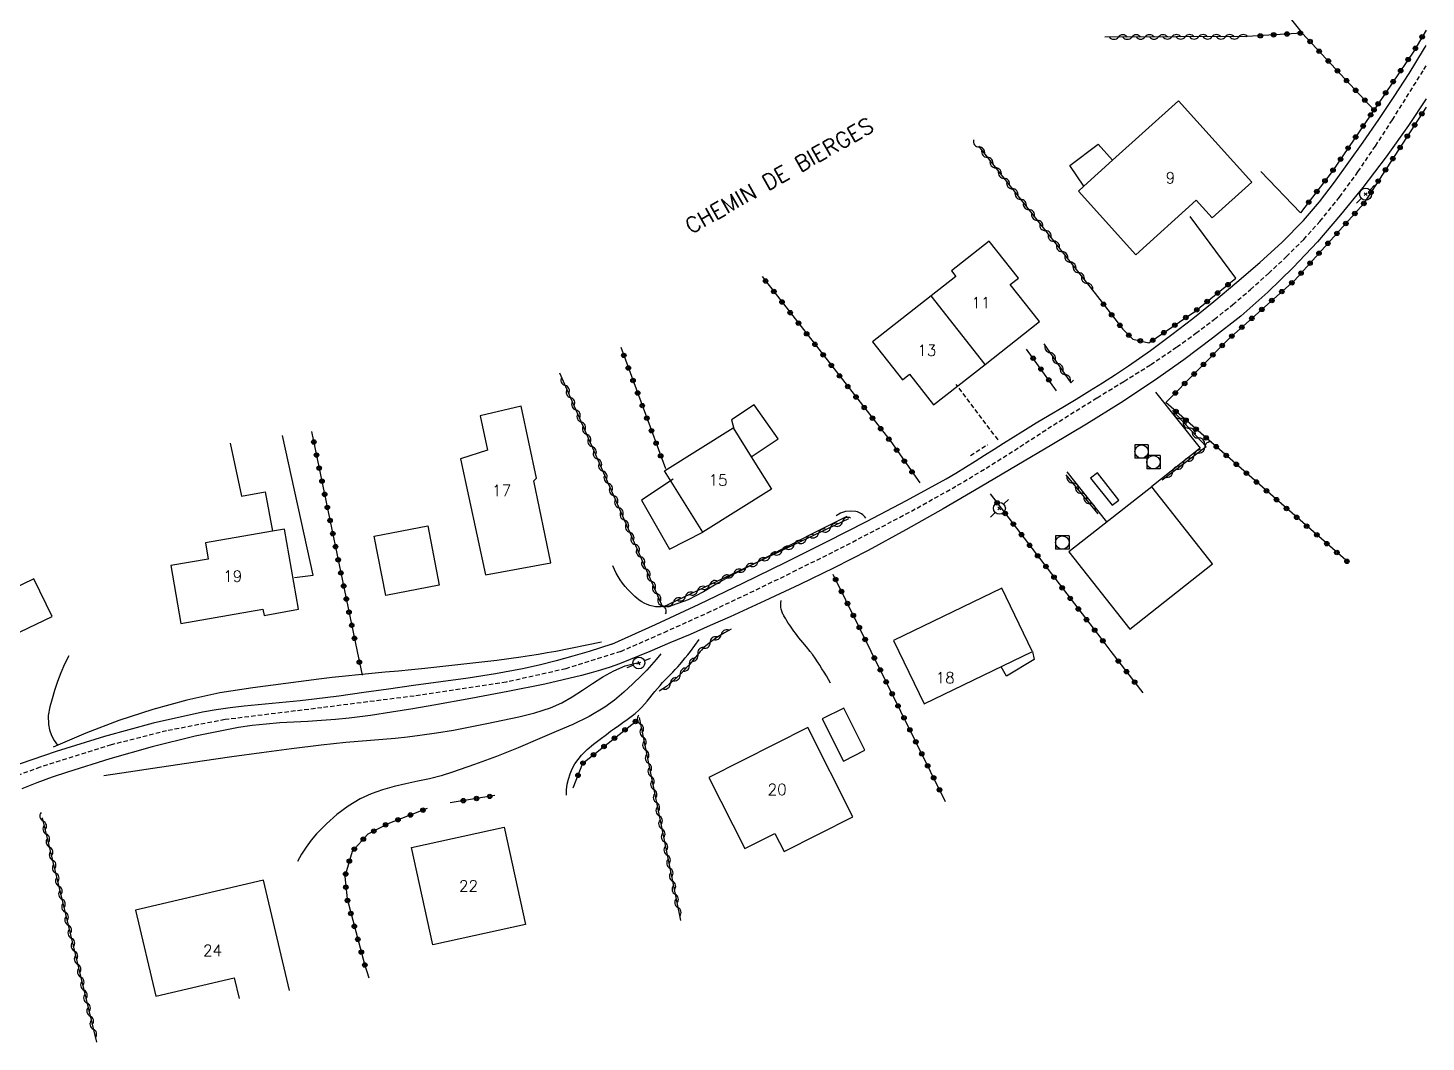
# Model space of a CAD drawing. Header units: millimetres. Extents: x 164999 to 166000, y 157004 to 158000.
# Drawn here: x 165843.2 to 166000, y 157127.2 to 157240.9 of the extents above; entities that cross this region are included whole.
import ezdxf
from ezdxf.enums import TextEntityAlignment as Align

# ---------------------------------------------------------------- set-up
doc = ezdxf.new("R2010")
doc.units = ezdxf.units.MM
doc.linetypes.add('DASHED', pattern=[0.75, 0.5, -0.25])
doc.layers.get('0').update_dxf_attribs({"linetype": 'CONTINUOUS'})
for name, color, linetype in [('W0001', 6, 'DASHED'), ('W0008', 7, 'CONTINUOUS'), ('W0017', 7, 'CONTINUOUS'), ('W0101', 7, 'CONTINUOUS'), ('W0104', 1, 'CONTINUOUS'), ('W0112', 1, 'DASHED'), ('W0211', 2, 'CONTINUOUS'), ('W0310', 3, 'CONTINUOUS'), ('W0323', 7, 'CONTINUOUS'), ('W0420', 7, 'CONTINUOUS'), ('W0473', 7, 'CONTINUOUS'), ('W0989', 7, 'CONTINUOUS'), ('W0991', 7, 'CONTINUOUS'), ('W1102', 7, 'CONTINUOUS')]:
    doc.layers.add(name, color=color, linetype=linetype)
doc.styles.get("Standard").update_dxf_attribs({"font": 'romans.shx', "width": 0.85})

# ---------------------------------------------------------------- blocks, each defined once
blk = doc.blocks.new('T473')
for p, q in [((-0.166667, 0.166667), (0.166667, -0.166667)), ((-0.166667, -0.166667), (0.166667, 0.166667)), ((0.500001, 0.500001), (1.000002, 1.000002)), ((-1.000002, -1.000002), (-0.500001, -0.500001))]:
    blk.add_line(p, q)
blk.add_ellipse((0, 0), major_axis=(0.471405, 0.471405), ratio=1, start_param=5.4977871438, end_param=11.780972451)
blk = doc.blocks.new('T420')
for p, q in [((0.75, 0.75), (-0.75, 0.75)), ((-0.75, 0.75), (-0.75, -0.75)), ((0.75, 0.75), (0.75, -0.75)), ((0.75, -0.75), (-0.75, -0.75))]:
    blk.add_line(p, q)
blk.add_ellipse((0, 0), major_axis=(-0.53, 0.53), ratio=1, start_param=3.926991, end_param=10.210176)
blk = doc.blocks.new('t323o')
at = {"color": 0, "linetype": 'Continuous'}
for radius in [0.25, 0.15]:
    blk.add_circle((0, 0), radius, dxfattribs=at)
blk = doc.blocks.new('t310o')
at = {"color": 0, "linetype": 'Continuous'}
for centre, start, end in [((-0.5, 0.38), 216.8699, 323.1304), ((0.5, -0.37), 36.8699, 143.1303)]:
    blk.add_arc(centre, 0.625, start, end, dxfattribs=at)

msp = doc.modelspace()

# ---------------------------------------------------------------- linework, layer by layer
at = {"layer": 'W0001'}
for points in [[(165909.7, 157171), (165914.57, 157173.14), (165919.42, 157175.33), (165924.23, 157177.6), (165929.01, 157179.92), (165933.68, 157182.25), (165938.32, 157184.63), (165942.93, 157187.09), (165947.48, 157189.64), (165950.68, 157191.56), (165953.84, 157193.56), (165956.97, 157195.59), (165960.12, 157197.61), (165963.12, 157199.47), (165966.13, 157201.3), (165969.13, 157203.18), (165972.06, 157205.16), (165974.19, 157206.69), (165976.28, 157208.27), (165978.33, 157209.91), (165980.33, 157211.61), (165982.36, 157213.43), (165984.35, 157215.29), (165986.28, 157217.23), (165988.11, 157219.25), (165990.31, 157221.98), (165992.37, 157224.81), (165994.32, 157227.7), (165996.23, 157230.63), (165999.75, 157236.27), (166000, 157236.69)], [(165909.7, 157171), (165903.55, 157169.05), (165896.88, 157167.56), (165886.55, 157166), (165876.21, 157164.69), (165865.34, 157163.35), (165858.79, 157162.1), (165852.58, 157160.52), (165844.61, 157158.02), (165837.08, 157155.25)]]:
    msp.add_lwpolyline(points, dxfattribs=at)
at = {"layer": 'W0008'}
for points in [[(165908.7, 157171.81), (165913.62, 157174.04), (165918.51, 157176.32), (165923.38, 157178.65), (165928.23, 157181.02), (165932.76, 157183.28), (165937.28, 157185.57), (165941.76, 157187.92), (165946.19, 157190.37), (165947.28, 157191.01), (165948.36, 157191.66), (165949.44, 157192.33), (165950.51, 157193.01), (165951.58, 157193.69), (165952.64, 157194.37), (165953.71, 157195.04), (165954.78, 157195.71), (165956.27, 157196.63), (165957.76, 157197.52), (165959.26, 157198.42), (165960.76, 157199.31), (165962.25, 157200.22), (165963.73, 157201.14), (165965.2, 157202.08), (165966.65, 157203.05), (165969.1, 157204.77), (165971.5, 157206.54), (165973.87, 157208.37), (165976.19, 157210.25), (165978.8, 157212.42), (165981.38, 157214.62), (165983.88, 157216.92), (165986.26, 157219.35), (165988.07, 157221.44), (165989.75, 157223.63), (165991.36, 157225.88), (165992.95, 157228.13), (165994.71, 157230.67), (165996.43, 157233.24), (165998.1, 157235.84), (165999.7, 157238.48), (166000, 157238.99)], [(166000, 157232.99), (165998.03, 157230.02), (165995.54, 157226.49), (165992.93, 157223.06), (165990.42, 157219.98), (165987.82, 157216.97), (165985.1, 157214.07), (165982.25, 157211.29), (165979.23, 157208.63), (165976.07, 157206.13), (165972.84, 157203.73), (165969.55, 157201.41), (165965.78, 157198.9), (165961.92, 157196.51), (165958.03, 157194.19), (165954.13, 157191.88), (165950, 157189.43), (165945.85, 157187), (165941.67, 157184.63), (165937.45, 157182.34), (165933.62, 157180.39), (165929.77, 157178.51), (165925.88, 157176.69), (165921.98, 157174.9), (165919.74, 157173.9), (165917.49, 157172.91), (165915.23, 157171.95), (165912.96, 157171)], [(165908.7, 157171.81), (165906.17, 157171)], [(165906.17, 157171), (165904.32, 157170.46), (165902.45, 157169.95), (165900.57, 157169.48), (165898.69, 157169.06), (165895.65, 157168.48), (165892.59, 157168.02), (165889.52, 157167.61), (165886.46, 157167.18), (165883.68, 157166.78), (165880.9, 157166.38), (165878.11, 157166), (165875.32, 157165.63), (165873.76, 157165.45), (165872.19, 157165.3), (165870.63, 157165.16), (165869.06, 157165.02), (165867.49, 157164.86), (165865.92, 157164.68), (165864.36, 157164.46), (165862.81, 157164.18), (165857.28, 157162.94), (165851.81, 157161.47), (165846.4, 157159.79), (165841.05, 157157.95)], [(165912.96, 157171), (165909.56, 157169.62)], [(165909.56, 157169.62), (165908.51, 157169.25), (165907.45, 157168.91), (165906.38, 157168.59), (165905.31, 157168.3), (165901.2, 157167.33), (165897.06, 157166.49), (165892.9, 157165.72), (165888.75, 157164.98), (165886.39, 157164.57), (165884.02, 157164.18), (165881.65, 157163.83), (165879.27, 157163.53), (165877.72, 157163.37), (165876.16, 157163.25), (165874.61, 157163.16), (165873.05, 157163.07), (165871.5, 157162.98), (165869.94, 157162.86), (165868.39, 157162.69), (165866.85, 157162.46), (165861.98, 157161.5), (165857.17, 157160.31), (165852.41, 157158.95), (165847.69, 157157.47), (165845.96, 157156.89), (165844.24, 157156.26), (165842.54, 157155.6)]]:
    msp.add_lwpolyline(points, dxfattribs=at)
at = {"layer": 'W0017'}
for points in [[(165981.49, 157224.86), (165985.94, 157220.21)], [(165978.69, 157212.87), (165973.56, 157219.8)], [(165969.66, 157200.07), (165974.69, 157193.79), (165969.25, 157189.5)], [(165959.71, 157191.14), (165964.19, 157185.54)], [(165937.19, 157185.95), (165937.08, 157186.09), (165936.97, 157186.22), (165936.84, 157186.33), (165936.7, 157186.44), (165936.56, 157186.52), (165936.4, 157186.6), (165936.24, 157186.65), (165936.07, 157186.69), (165935.49, 157186.75), (165934.92, 157186.69), (165934.36, 157186.51), (165933.85, 157186.23)], [(165930.95, 157171), (165930.54, 157171.52), (165930.11, 157172.02), (165929.69, 157172.53), (165929.29, 157173.05), (165929.12, 157173.28), (165928.96, 157173.5), (165928.8, 157173.73), (165928.65, 157173.96), (165928.49, 157174.19), (165928.34, 157174.42), (165928.2, 157174.66), (165928.07, 157174.9), (165928.01, 157175), (165927.95, 157175.09), (165927.9, 157175.19), (165927.85, 157175.3), (165927.8, 157175.4), (165927.76, 157175.51), (165927.72, 157175.62), (165927.69, 157175.73), (165927.65, 157175.97), (165927.64, 157176.21), (165927.66, 157176.46), (165927.7, 157176.7)], [(165917.52, 157171), (165918.5, 157172.36)], [(165847.82, 157170.52), (165847.35, 157169.57), (165846.92, 157168.61), (165846.55, 157167.62), (165846.23, 157166.61), (165845.95, 157165.7), (165845.69, 157164.77), (165845.52, 157163.8), (165845.53, 157162.82), (165845.65, 157162.19), (165845.87, 157161.58), (165846.17, 157161.01), (165846.55, 157160.5)], [(165914.2, 157170.73), (165913.69, 157170.1), (165913.16, 157169.49), (165912.62, 157168.9), (165912.05, 157168.32), (165911.07, 157167.37), (165910.07, 157166.44), (165909.02, 157165.55), (165907.91, 157164.75), (165906.16, 157163.72), (165904.34, 157162.82), (165902.48, 157162.02), (165900.63, 157161.22), (165898.21, 157160.2), (165895.78, 157159.23), (165893.32, 157158.31), (165890.85, 157157.44), (165889.56, 157157.05), (165888.26, 157156.72), (165886.94, 157156.44), (165885.63, 157156.15), (165884.32, 157155.84), (165883.01, 157155.47), (165881.73, 157155.02), (165880.49, 157154.45), (165879.13, 157153.64), (165877.87, 157152.7), (165876.7, 157151.65), (165875.6, 157150.53), (165874.98, 157149.82), (165874.42, 157149.06), (165873.91, 157148.26), (165873.46, 157147.43)], [(165903.62, 157154.88), (165903.64, 157155.49), (165903.71, 157156.1), (165903.84, 157156.69), (165904.03, 157157.28), (165904.28, 157157.84), (165904.57, 157158.38), (165904.92, 157158.89), (165905.3, 157159.37), (165905.94, 157160.02), (165906.65, 157160.6), (165907.39, 157161.15), (165908.11, 157161.7), (165908.56, 157162.04), (165909.02, 157162.37), (165909.49, 157162.7), (165909.96, 157163.02), (165910.42, 157163.35), (165910.88, 157163.69), (165911.32, 157164.05), (165911.75, 157164.43), (165912.08, 157164.75), (165912.38, 157165.08), (165912.68, 157165.43), (165912.96, 157165.79), (165913.24, 157166.14), (165913.53, 157166.5), (165913.82, 157166.85), (165914.11, 157167.19), (165914.39, 157167.5), (165914.67, 157167.79), (165914.96, 157168.09), (165915.25, 157168.38), (165915.54, 157168.67), (165915.82, 157168.97), (165916.1, 157169.27), (165916.37, 157169.58), (165916.66, 157169.93), (165916.95, 157170.28), (165917.24, 157170.64), (165917.52, 157171)], [(165933.22, 157167.44), (165932.99, 157167.85), (165932.76, 157168.26), (165932.52, 157168.66), (165932.27, 157169.06), (165932.02, 157169.46), (165931.77, 157169.85), (165931.5, 157170.24), (165931.23, 157170.62), (165931.2, 157170.67), (165931.17, 157170.72), (165931.13, 157170.77), (165931.1, 157170.81), (165931.06, 157170.86), (165931.03, 157170.91), (165930.99, 157170.95), (165930.95, 157171)]]:
    msp.add_lwpolyline(points, dxfattribs=at)
msp.add_lwpolyline([(165962.36, 157190.45), (165964.81, 157187.43), (165965.56, 157187.98), (165963.17, 157191.02)], close=True, dxfattribs=at)
at = {"layer": 'W0101'}
for points in [[(165967.48, 157215.51), (165974.24, 157221.61), (165976.02, 157219.64), (165980.46, 157223.65), (165972.23, 157232.76), (165964.85, 157226.1)], [(165964.85, 157226.1), (165961.64, 157223.21)], [(165961.64, 157223.21), (165961.03, 157222.65), (165967.48, 157215.51)], [(165950.58, 157203.21), (165956.67, 157208.01), (165953.39, 157212.18), (165954.29, 157212.88), (165951.02, 157217.02), (165946.79, 157213.69), (165947.27, 157213.08), (165944.52, 157210.91)], [(165944.52, 157210.91), (165937.95, 157205.74), (165941.29, 157201.48), (165942.07, 157202.1), (165944.78, 157198.65)], [(165944.78, 157198.65), (165950.58, 157203.21)], [(165926.62, 157189.21), (165918.93, 157184.38), (165914.62, 157191.25), (165922.31, 157196.08), (165924.34, 157192.83)], [(165924.34, 157192.83), (165926.62, 157189.21)], [(165870.65, 157184.48), (165863.14, 157183.18), (165863.46, 157181.35), (165859.27, 157180.63), (165860.4, 157174.15), (165869.59, 157175.75), (165869.71, 157175.05), (165873.58, 157175.73), (165872.01, 157184.72)], [(165872.01, 157184.72), (165870.65, 157184.48)], [(165955.84, 157171.03), (165952.45, 157178.1), (165940.29, 157172.24)], [(165940.29, 157172.24), (165940.89, 157171)], [(165940.89, 157171), (165943.73, 157165.11), (165955.86, 157170.99)], [(165869.64, 157145.33), (165855.32, 157141.96), (165857.59, 157132.33), (165866.37, 157134.4), (165866.92, 157132.05)], [(165872.56, 157132.95), (165869.64, 157145.33)]]:
    msp.add_lwpolyline(points, dxfattribs=at)
for points in [[(165891.74, 157192.6), (165894.53, 157179.59), (165901.86, 157180.96), (165899.97, 157190.15), (165900.28, 157190.45), (165898.55, 157198.52), (165893.93, 157197.42), (165894.77, 157193.6)], [(165976.05, 157180.83), (165969.24, 157189.45), (165959.96, 157182.17), (165966.78, 157173.49)], [(165919.6, 157156.87), (165923.64, 157148.88), (165927, 157150.58), (165928.02, 157148.56), (165935.74, 157152.46), (165930.68, 157162.47)], [(165899.03, 157140.36), (165888.64, 157138.08), (165886.24, 157149.01), (165896.64, 157151.29)]]:
    msp.add_lwpolyline(points, close=True, dxfattribs=at)
at = {"layer": 'W0104'}
for points in [[(165961.64, 157223.21), (165960.05, 157225.53), (165963.24, 157227.9), (165964.85, 157226.1)], [(165924.34, 157192.83), (165927.37, 157194.84), (165924.68, 157198.68), (165922.12, 157196.98), (165922.44, 157195.86)], [(165873.13, 157179.29), (165875.22, 157179.55), (165871.79, 157195.21)], [(165865.9, 157194.35), (165867.18, 157188.41), (165869.84, 157188.91), (165870.65, 157184.48)], [(165915.58, 157190.33), (165912.02, 157187.98), (165915.18, 157182.47), (165918.93, 157184.38)], [(165955.86, 157170.99), (165956.08, 157170.08), (165952.97, 157168.22), (165952.37, 157169.27)]]:
    msp.add_lwpolyline(points, dxfattribs=at)
for points in [[(165889.35, 157178.44), (165883.36, 157177.28), (165882.07, 157183.95), (165888.06, 157185.11)], [(165843.92, 157179.14), (165838.55, 157176.55), (165840.59, 157172.33), (165845.96, 157174.92)], [(165934.67, 157158.71), (165937.09, 157159.92), (165934.73, 157164.64), (165932.31, 157163.43)]]:
    msp.add_lwpolyline(points, close=True, dxfattribs=at)
at = {"layer": 'W0112'}
for points in [[(165952.01, 157194.75), (165947.32, 157200.96)], [(165948.92, 157193), (165950.85, 157194.19)]]:
    msp.add_lwpolyline(points, dxfattribs=at)
at = {"layer": 'W0211'}
for points in [[(165935.05, 157186.14), (165933.63, 157185.43), (165932.2, 157184.71), (165930.78, 157183.99), (165929.36, 157183.27), (165928.47, 157182.81), (165927.57, 157182.35), (165926.68, 157181.89), (165925.79, 157181.42), (165924.9, 157180.96), (165924.01, 157180.5), (165923.12, 157180.04), (165922.23, 157179.58), (165920.6, 157178.67), (165918.97, 157177.68), (165917.27, 157176.79), (165915.47, 157176.16), (165914.85, 157176.04), (165914.23, 157175.99), (165913.6, 157176.01), (165912.98, 157176.15), (165912.66, 157176.26), (165912.35, 157176.4), (165912.06, 157176.57), (165911.78, 157176.76), (165911.52, 157176.96), (165911.27, 157177.18), (165911.03, 157177.41), (165910.79, 157177.64), (165910.49, 157177.96), (165910.19, 157178.3), (165909.92, 157178.66), (165909.66, 157179.03), (165909.42, 157179.41), (165909.2, 157179.8), (165908.99, 157180.2), (165908.81, 157180.61)], [(165907.55, 157172.03), (165902.44, 157171)], [(165902.44, 157171), (165901.46, 157170.83), (165900.47, 157170.66), (165899.48, 157170.5), (165898.49, 157170.35), (165895.81, 157169.98), (165893.13, 157169.67), (165890.44, 157169.39), (165887.75, 157169.1), (165886.26, 157168.94), (165884.78, 157168.8), (165883.29, 157168.66), (165881.81, 157168.52), (165880.32, 157168.38), (165878.84, 157168.23), (165877.35, 157168.07), (165875.87, 157167.88), (165872.16, 157167.41), (165868.44, 157166.93), (165864.74, 157166.34), (165861.07, 157165.54), (165857.23, 157164.48), (165853.45, 157163.25), (165849.72, 157161.85), (165846.06, 157160.28)], [(165851.76, 157157.07), (165854.51, 157157.49), (165857.26, 157157.91), (165860.02, 157158.32), (165862.77, 157158.72), (165866.11, 157159.2), (165869.44, 157159.68), (165872.78, 157160.13), (165876.13, 157160.54), (165877.51, 157160.69), (165878.89, 157160.81), (165880.27, 157160.93), (165881.65, 157161.04), (165883.04, 157161.16), (165884.42, 157161.28), (165885.8, 157161.43), (165887.18, 157161.6), (165889.06, 157161.87), (165890.95, 157162.18), (165892.82, 157162.53), (165894.69, 157162.91), (165896.49, 157163.28), (165898.3, 157163.66), (165900.09, 157164.11), (165901.85, 157164.69), (165903.1, 157165.25), (165904.28, 157165.92), (165905.42, 157166.66), (165906.54, 157167.42), (165907.71, 157168.16), (165908.92, 157168.83), (165910.21, 157169.37), (165911.56, 157169.73), (165911.6, 157169.74), (165911.65, 157169.74), (165911.69, 157169.73), (165911.74, 157169.71)]]:
    msp.add_lwpolyline(points, dxfattribs=at)
at = {"layer": 'W0310'}
for points in [[(165979.92, 157239.97), (165964, 157239.93)], [(165949.81, 157227.69), (165962.92, 157211.14)], [(165957.16, 157205.52), (165960.17, 157201.15), (165960.46, 157201.43)], [(165935.25, 157185.86), (165914.42, 157175.96), (165902.87, 157202.22)], [(165970.42, 157190.24), (165975.36, 157194.01), (165971.58, 157198.05)], [(165963.25, 157186.45), (165959.64, 157190.8)], [(165922.1, 157173.5), (165921.34, 157173.1), (165920.61, 157172.65), (165919.91, 157172.16), (165919.24, 157171.62), (165919.08, 157171.47), (165918.93, 157171.32), (165918.77, 157171.16), (165918.63, 157171)], [(165918.63, 157171), (165918.45, 157170.8), (165918.28, 157170.59), (165918.11, 157170.39), (165917.95, 157170.18), (165917.78, 157169.97), (165917.61, 157169.77), (165917.44, 157169.57), (165917.26, 157169.37), (165916.85, 157168.93), (165916.43, 157168.49), (165916, 157168.06), (165915.55, 157167.65), (165915.19, 157167.36), (165914.82, 157167.07), (165914.43, 157166.81), (165914.03, 157166.56)], [(165911.76, 157163.58), (165916.41, 157140.82)], [(165844.85, 157152.34), (165850.91, 157127.18)]]:
    msp.add_lwpolyline(points, dxfattribs=at)
at = {"layer": 'W0323'}
for points in [[(165974.88, 157254.47), (165986.11, 157240.38)], [(166000, 157240.7), (165998.62, 157238.33), (165993.79, 157231.18), (165989.49, 157224.86), (165985.94, 157220.21)], [(165994.2, 157231.72), (165986.11, 157240.38), (165979.92, 157239.97)], [(166000, 157232.05), (165993, 157221.22), (165985.29, 157212.66), (165977.82, 157206.01), (165970.84, 157198.92)], [(165925.57, 157213.05), (165939.98, 157194.54), (165943.24, 157189.91)], [(165962.92, 157211.14), (165966.01, 157207.14), (165967.13, 157206.02), (165968.93, 157205.62), (165974.09, 157209.15), (165978.69, 157212.87)], [(165909.71, 157205.12), (165914.71, 157191.54)], [(165958.58, 157200.24), (165955.21, 157204.91)], [(165991.29, 157180.97), (165970.84, 157198.92)], [(165875.05, 157195.69), (165880.15, 157171)], [(165951.14, 157188.67), (165963.54, 157172.48), (165964.67, 157171)], [(165937.78, 157171), (165933.52, 157179.63)], [(165880.15, 157171), (165880.7, 157168.33)], [(165946.12, 157154.13), (165937.78, 157171)], [(165964.67, 157171), (165968.25, 157166.36)], [(165904.37, 157155.7), (165905.44, 157158.45), (165911.66, 157163.38)], [(165895.6, 157154.84), (165890.58, 157154.01)], [(165887.99, 157153.37), (165883.6, 157151.68), (165881.34, 157150.49), (165879.61, 157148.57), (165878.77, 157145.74), (165879.02, 157143.23), (165880.97, 157135.93), (165881.45, 157134.38)]]:
    msp.add_lwpolyline(points, dxfattribs=at)
at = {"layer": 'W1102'}
msp.add_lwpolyline([(165950.58, 157203.21), (165944.52, 157210.91)], dxfattribs=at)

# ---------------------------------------------------------------- block references
at = {"layer": 'W0310'}
for p, rotation in [((165965.5, 157239.93), 180.1442592651704), ((165967, 157239.93), 180.1442592651704), ((165968.5, 157239.94), 180.1442592651704), ((165970, 157239.94), 180.1442592651704), ((165971.5, 157239.95), 180.1442592651704), ((165973, 157239.95), 180.1442592651704), ((165974.5, 157239.95), 180.1442592651704), ((165976, 157239.96), 180.1442592651704), ((165977.5, 157239.96), 180.1442592651704), ((165979, 157239.96), 180.1442592651704), ((165949.88, 157227.6), 308.3738595565725), ((165950.81, 157226.43), 308.3738595565725), ((165951.74, 157225.25), 308.3738595565725), ((165952.67, 157224.07), 308.3738595565725), ((165953.61, 157222.9), 308.3738595565725), ((165954.54, 157221.72), 308.3738595565725), ((165955.47, 157220.55), 308.3738595565725), ((165956.4, 157219.37), 308.3738595565725), ((165957.33, 157218.19), 308.3738595565725), ((165958.26, 157217.02), 308.3738595565725), ((165959.19, 157215.84), 308.3738595565725), ((165960.12, 157214.67), 308.3738595565725), ((165961.05, 157213.49), 308.3738595565725), ((165961.99, 157212.31), 308.3738595565725), ((165957.85, 157204.52), 304.5140870352579), ((165958.7, 157203.29), 304.5140870352579), ((165959.55, 157202.05), 304.5140870352579), ((165903.48, 157200.85), 113.7289907529373), ((165904.08, 157199.48), 113.7289907529373), ((165904.69, 157198.1), 113.7289907529373), ((165905.29, 157196.73), 113.7289907529373), ((165972.43, 157197.14), 133.1093979469558), ((165973.45, 157196.04), 133.1093979469558), ((165905.89, 157195.36), 113.7289907529373), ((165906.5, 157193.98), 113.7289907529373), ((165974.48, 157194.95), 133.1093979469558), ((165907.1, 157192.61), 113.7289907529373), ((165974, 157192.97), 37.2980071976238), ((165975.19, 157193.88), 37.2980071976238), ((165907.7, 157191.24), 113.7289907529373), ((165971.61, 157191.15), 37.2980071976238), ((165972.8, 157192.06), 37.2980071976238), ((165908.31, 157189.86), 113.7289907529373), ((165960.38, 157189.91), 129.7329101490239), ((165908.91, 157188.49), 113.7289907529373), ((165961.33, 157188.76), 129.7329101490239), ((165909.51, 157187.12), 113.7289907529373), ((165962.29, 157187.6), 129.7329101490239), ((165910.12, 157185.74), 113.7289907529373), ((165934.58, 157185.54), 205.3985185363862), ((165910.72, 157184.37), 113.7289907529373), ((165930.51, 157183.61), 205.3985185363862), ((165931.87, 157184.25), 205.3985185363862), ((165933.22, 157184.89), 205.3985185363862), ((165911.33, 157183), 113.7289907529373), ((165911.93, 157181.62), 113.7289907529373), ((165927.8, 157182.32), 205.3985185363862), ((165929.16, 157182.96), 205.3985185363862), ((165912.53, 157180.25), 113.7289907529373), ((165923.74, 157180.39), 205.3985185363862), ((165925.09, 157181.03), 205.3985185363862), ((165926.45, 157181.68), 205.3985185363862), ((165913.14, 157178.88), 113.7289907529373), ((165921.03, 157179.1), 205.3985185363862), ((165922.38, 157179.75), 205.3985185363862), ((165913.74, 157177.5), 113.7289907529373), ((165916.96, 157177.17), 205.3985185363862), ((165918.32, 157177.82), 205.3985185363862), ((165919.67, 157178.46), 205.3985185363862), ((165914.34, 157176.13), 113.7289907529373), ((165915.61, 157176.53), 205.3985185363862), ((165920.96, 157172.87), 211.4816328737655), ((165918.35, 157170.68), 230.3084116904444), ((165919.73, 157172.01), 219.0875183495339), ((165917.4, 157169.52), 227.7641136684868), ((165916.37, 157168.43), 224.9897952924335), ((165915.27, 157167.42), 219.2111244816405), ((165911.91, 157162.86), 281.5446771671474), ((165912.21, 157161.39), 281.5446771671474), ((165912.51, 157159.92), 281.5446771671474), ((165912.81, 157158.45), 281.5446771671474), ((165913.11, 157156.98), 281.5446771671474), ((165913.41, 157155.51), 281.5446771671474), ((165913.71, 157154.04), 281.5446771671474), ((165844.94, 157151.97), 283.5350107436486), ((165914.01, 157152.57), 281.5446771671474), ((165845.29, 157150.52), 283.5350107436486), ((165914.31, 157151.1), 281.5446771671474), ((165845.65, 157149.06), 283.5350107436486), ((165914.61, 157149.63), 281.5446771671474), ((165846, 157147.6), 283.5350107436486), ((165914.91, 157148.16), 281.5446771671474), ((165846.35, 157146.14), 283.5350107436486), ((165915.21, 157146.7), 281.5446771671474), ((165846.7, 157144.68), 283.5350107436486), ((165915.51, 157145.23), 281.5446771671474), ((165847.05, 157143.22), 283.5350107436486), ((165915.81, 157143.76), 281.5446771671474), ((165916.11, 157142.29), 281.5446771671474), ((165847.4, 157141.77), 283.5350107436486), ((165847.75, 157140.31), 283.5350107436486), ((165848.1, 157138.85), 283.5350107436486), ((165848.45, 157137.39), 283.5350107436486), ((165848.8, 157135.93), 283.5350107436486), ((165849.16, 157134.47), 283.5350107436486), ((165849.51, 157133.02), 283.5350107436486), ((165849.86, 157131.56), 283.5350107436486), ((165850.21, 157130.1), 283.5350107436486), ((165850.56, 157128.64), 283.5350107436486)]:
    msp.add_blockref('t310o', p, dxfattribs=dict(at, rotation=rotation))
at = {"layer": 'W0323'}
for p, rotation in [((165984.41, 157240.27), 183.7993278351351), ((165985.91, 157240.36), 183.7993278351351), ((165981.42, 157240.07), 183.7993278351351), ((165982.91, 157240.17), 183.7993278351351), ((165987, 157239.43), 133.0403845816386), ((165998.81, 157238.66), 239.7924568416779), ((165999.57, 157239.95), 239.7924568416779), ((165988.02, 157238.33), 133.0403845816386), ((165989.04, 157237.24), 133.0403845816386), ((165997.99, 157237.4), 235.9307273898881), ((165990.07, 157236.14), 133.0403845816386), ((165997.15, 157236.16), 235.9307273898881), ((165991.09, 157235.04), 133.0403845816386), ((165992.11, 157233.95), 133.0403845816386), ((165996.31, 157234.92), 235.9307273898881), ((165993.14, 157232.85), 133.0403845816386), ((165994.63, 157232.43), 235.9307273898881), ((165995.47, 157233.67), 235.9307273898881), ((165993.79, 157231.19), 235.9307273898881), ((165994.16, 157231.76), 133.0403845816386), ((165999.53, 157231.32), 237.1060629941263), ((165992.95, 157229.95), 235.7674419395712), ((165998.72, 157230.06), 237.1060629941263), ((165992.11, 157228.71), 235.7674419395712), ((165997.9, 157228.8), 237.1060629941263), ((165990.42, 157226.23), 235.7674419395712), ((165991.26, 157227.47), 235.7674419395712), ((165996.27, 157226.28), 237.1060629941263), ((165997.09, 157227.54), 237.1060629941263), ((165989.57, 157224.99), 235.7674419395712), ((165995.46, 157225.03), 237.1060629941263), ((165988.67, 157223.79), 232.6908524679608), ((165994.64, 157223.77), 237.1060629941263), ((165986.85, 157221.4), 232.6908524679608), ((165987.76, 157222.6), 232.6908524679608), ((165993.83, 157222.51), 237.1060629941263), ((165992.02, 157220.13), 227.983217017789), ((165993.02, 157221.25), 237.1060629941263), ((165991.01, 157219.01), 227.983217017789), ((165989, 157216.79), 227.983217017789), ((165990.01, 157217.9), 227.983217017789), ((165988, 157215.67), 227.983217017789), ((165987, 157214.56), 227.983217017789), ((165925.95, 157212.56), 307.8901135599678), ((165977.8, 157212.15), 38.88668510526861), ((165984.95, 157212.36), 221.6887242744533), ((165985.99, 157213.44), 227.983217017789), ((165926.87, 157211.38), 307.8901135599678), ((165976.63, 157211.21), 38.88668510526861), ((165982.71, 157210.37), 221.6887242744533), ((165983.83, 157211.37), 221.6887242744533), ((165927.79, 157210.2), 307.8901135599678), ((165928.71, 157209.01), 307.8901135599678), ((165963.84, 157209.95), 307.7586603245449), ((165964.75, 157208.77), 307.7586603245449), ((165974.29, 157209.32), 38.88668510526861), ((165975.46, 157210.26), 38.88668510526861), ((165981.59, 157209.37), 221.6887242744533), ((165929.64, 157207.83), 307.8901135599678), ((165965.67, 157207.58), 307.7586603245449), ((165971.83, 157207.61), 34.41976485742384), ((165973.07, 157208.46), 34.41976485742384), ((165979.35, 157207.37), 221.6887242744533), ((165980.47, 157208.37), 221.6887242744533), ((165930.56, 157206.64), 307.8901135599678), ((165966.68, 157206.47), 314.8974114268808), ((165967.97, 157205.84), 347.4073136759728), ((165969.36, 157205.91), 34.41976485742384), ((165970.6, 157206.76), 34.41976485742384), ((165978.23, 157206.38), 221.6887242744533), ((165910.05, 157204.21), 290.1917446982511), ((165931.48, 157205.46), 307.8901135599678), ((165932.4, 157204.28), 307.8901135599678), ((165976.1, 157204.27), 225.4401011727559), ((165977.15, 157205.33), 225.4401011727559), ((165910.56, 157202.8), 290.1917446982511), ((165933.32, 157203.09), 307.8901135599678), ((165955.95, 157203.89), 125.7946078162863), ((165956.82, 157202.68), 125.7946078162863), ((165975.05, 157203.2), 225.4401011727559), ((165911.08, 157201.4), 290.1917446982511), ((165934.24, 157201.91), 307.8901135599678), ((165957.7, 157201.46), 125.7946078162863), ((165972.94, 157201.06), 225.4401011727559), ((165974, 157202.13), 225.4401011727559), ((165911.6, 157199.99), 290.1917446982511), ((165935.16, 157200.73), 307.8901135599678), ((165936.08, 157199.54), 307.8901135599678), ((165971.89, 157199.99), 225.4401011727559), ((165912.12, 157198.58), 290.1917446982511), ((165937.01, 157198.36), 307.8901135599678), ((165971.97, 157197.93), 138.7104812823281), ((165912.64, 157197.17), 290.1917446982511), ((165937.93, 157197.17), 307.8901135599678), ((165973.09, 157196.94), 138.7104812823281), ((165913.15, 157195.76), 290.1917446982511), ((165938.85, 157195.99), 307.8901135599678), ((165939.77, 157194.81), 307.8901135599678), ((165974.22, 157195.95), 138.7104812823281), ((165975.35, 157194.96), 138.7104812823281), ((165875.3, 157194.5), 281.6778194626668), ((165913.67, 157194.36), 290.1917446982511), ((165940.65, 157193.59), 305.155342987954), ((165976.48, 157193.97), 138.7104812823281), ((165875.6, 157193.03), 281.6778194626668), ((165875.9, 157191.57), 281.6778194626668), ((165914.19, 157192.95), 290.1917446982511), ((165941.51, 157192.36), 305.155342987954), ((165977.6, 157192.98), 138.7104812823281), ((165978.73, 157191.99), 138.7104812823281), ((165876.21, 157190.1), 281.6778194626668), ((165942.37, 157191.14), 305.155342987954), ((165979.86, 157191), 138.7104812823281), ((165980.98, 157190.01), 138.7104812823281), ((165876.51, 157188.63), 281.6778194626668), ((165982.11, 157189.02), 138.7104812823281), ((165876.81, 157187.16), 281.6778194626668), ((165951.91, 157187.67), 307.4330630902487), ((165983.24, 157188.03), 138.7104812823281), ((165984.36, 157187.04), 138.7104812823281), ((165877.12, 157185.69), 281.6778194626668), ((165952.82, 157186.48), 307.4330630902487), ((165953.73, 157185.29), 307.4330630902487), ((165985.49, 157186.05), 138.7104812823281), ((165877.42, 157184.22), 281.6778194626668), ((165954.64, 157184.1), 307.4330630902487), ((165986.62, 157185.06), 138.7104812823281), ((165987.75, 157184.08), 138.7104812823281), ((165877.73, 157182.75), 281.6778194626668), ((165955.55, 157182.91), 307.4330630902487), ((165988.87, 157183.09), 138.7104812823281), ((165878.03, 157181.28), 281.6778194626668), ((165956.46, 157181.72), 307.4330630902487), ((165990, 157182.1), 138.7104812823281), ((165991.13, 157181.11), 138.7104812823281), ((165878.33, 157179.81), 281.6778194626668), ((165933.8, 157179.07), 116.2832188689175), ((165957.38, 157180.53), 307.4330630902487), ((165958.29, 157179.33), 307.4330630902487), ((165878.64, 157178.34), 281.6778194626668), ((165934.46, 157177.72), 116.2832188689175), ((165959.2, 157178.14), 307.4330630902487), ((165878.94, 157176.88), 281.6778194626668), ((165935.13, 157176.38), 116.2832188689175), ((165960.11, 157176.95), 307.4330630902487), ((165879.24, 157175.41), 281.6778194626668), ((165935.79, 157175.03), 116.2832188689175), ((165961.02, 157175.76), 307.4330630902487), ((165961.93, 157174.57), 307.4330630902487), ((165879.55, 157173.94), 281.6778194626668), ((165936.46, 157173.69), 116.2832188689175), ((165962.85, 157173.38), 307.4330630902487), ((165879.85, 157172.47), 281.6778194626668), ((165937.12, 157172.34), 116.2832188689175), ((165963.76, 157172.19), 307.5971299698273), ((165880.4, 157169.8), 281.6778194629047), ((165938.14, 157170.27), 116.283218868856), ((165965.5, 157169.92), 307.5971299700967), ((165938.81, 157168.93), 116.283218868856), ((165966.42, 157168.73), 307.5971299700967), ((165939.47, 157167.58), 116.283218868856), ((165967.33, 157167.55), 307.5971299700967), ((165940.14, 157166.24), 116.283218868856), ((165940.8, 157164.89), 116.283218868856), ((165941.47, 157163.55), 116.283218868856), ((165910.18, 157162.21), 38.43326371465582), ((165911.36, 157163.14), 38.43326371465582), ((165942.13, 157162.2), 116.283218868856), ((165907.83, 157160.34), 38.43326371465582), ((165909.01, 157161.27), 38.43326371465582), ((165942.79, 157160.86), 116.283218868856), ((165906.66, 157159.41), 38.43326371465582), ((165943.46, 157159.51), 116.283218868856), ((165904.92, 157157.1), 68.6781173368566), ((165905.48, 157158.48), 38.43326371465582), ((165944.12, 157158.17), 116.283218868856), ((165944.79, 157156.82), 116.283218868856), ((165945.45, 157155.48), 116.283218868856), ((165892.06, 157154.26), 189.3104868035705), ((165893.54, 157154.5), 189.3104868035705), ((165895.02, 157154.74), 189.3104868035705), ((165886.13, 157152.65), 200.9981445138087), ((165887.53, 157153.19), 200.9981445138087), ((165882.02, 157150.85), 207.854288458887), ((165883.34, 157151.55), 207.854288458887), ((165884.73, 157152.12), 200.9981445138087), ((165880.85, 157149.95), 227.905523065266), ((165879.84, 157148.83), 227.905523065266), ((165879.28, 157147.47), 253.6257793929927), ((165878.86, 157146.03), 253.6257793929927), ((165878.89, 157144.55), 275.6290881519591), ((165879.07, 157143.06), 284.9607037568124), ((165879.45, 157141.61), 284.9607037568124), ((165879.84, 157140.16), 284.9607037568124), ((165880.23, 157138.71), 284.9607037568124), ((165880.62, 157137.26), 284.9607037568124), ((165881.01, 157135.82), 287.2588209906688)]:
    msp.add_blockref('t323o', p, dxfattribs=dict(at, rotation=rotation))
at = {"layer": 'W0420'}
for p in [(165968.1, 157193.42), (165969.43, 157192.23), (165959.22, 157183.22)]:
    msp.add_blockref('T420', p, dxfattribs=at)
at = {"layer": 'W0473'}
for p in [(165993.22, 157222.3), (165952.17, 157187.06)]:
    msp.add_blockref('T473', p, dxfattribs=at)
at = {"layer": 'W0473', "rotation": 336.6573060020099}
msp.add_blockref('T473', (165911.74, 157169.71), dxfattribs=at)

# ---------------------------------------------------------------- texts
at = {"layer": 'W0989'}
msp.add_text('CHEMIN DE BIERGES', height=1.75, rotation=29.4759, dxfattribs=at).set_placement((165927.49, 157224.38), align=Align.MIDDLE_CENTER)
at = {"layer": 'W0991'}
for s, p in [('9', (165971.34, 157224.14)), ('11', (165950.08, 157210.12)), ('13', (165944.02, 157204.78)), ('15', (165920.62, 157190.23)), ('17', (165896.35, 157189.06)), ('19', (165866.2, 157179.44)), ('18', (165946.08, 157168.05)), ('20', (165927.24, 157155.52)), ('22', (165892.64, 157144.69)), ('24', (165863.94, 157137.46))]:
    msp.add_text(s, height=1.25, dxfattribs=at).set_placement(p, align=Align.MIDDLE_CENTER)

doc.saveas('drawing.dxf')
